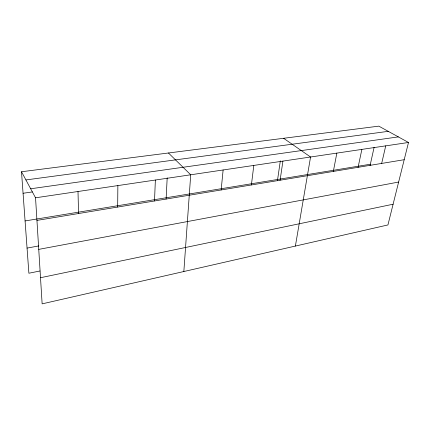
<?xml version="1.0" encoding="UTF-8"?>
<svg xmlns="http://www.w3.org/2000/svg" width="430" height="430" viewBox="0 0 430 430"><rect width="100%" height="100%" fill="white"/><g stroke="black" fill="none" stroke-linecap="round" stroke-linejoin="round"><path stroke-width="0.64" d="M117.675 207.056L117.868 185.588M154.51 200.971L155.37 180.025M166.104 199.074L167.189 177.843M183.846 271.518L190.716 174.784L168.458 152.994M221.16 189.952L223.122 169.979M251.394 184.959L253.813 165.426M277.431 180.777L280.328 160.868M280.097 180.213L282.918 161.11M295.388 246.062L310.562 157.009L283.612 138.293M333.336 171.414L336.851 153.107M358.077 167.324L361.877 149.398M370.074 165.528L374.121 147.27M381.673 163.427L385.731 145.856M408.5 142.48L387.935 224.944L42.135 303.86L35.54 197.8L21.5 171.747L378.808 126.141L408.5 142.48L35.54 197.8M40.511 277.715L393.106 204.218M39.942 270.986L28.885 273.233L21.5 171.747M38.748 249.373L398.631 182.051M27.052 248.094L38.834 245.922M25.08 220.939L370.359 164.233M36.942 220.402L404.205 159.702M23.064 193.269L32.374 191.93M30.675 188.775L398.347 136.896M25.907 179.933L388.258 131.344M78.002 191.5L78.556 213.522"/></g></svg>
